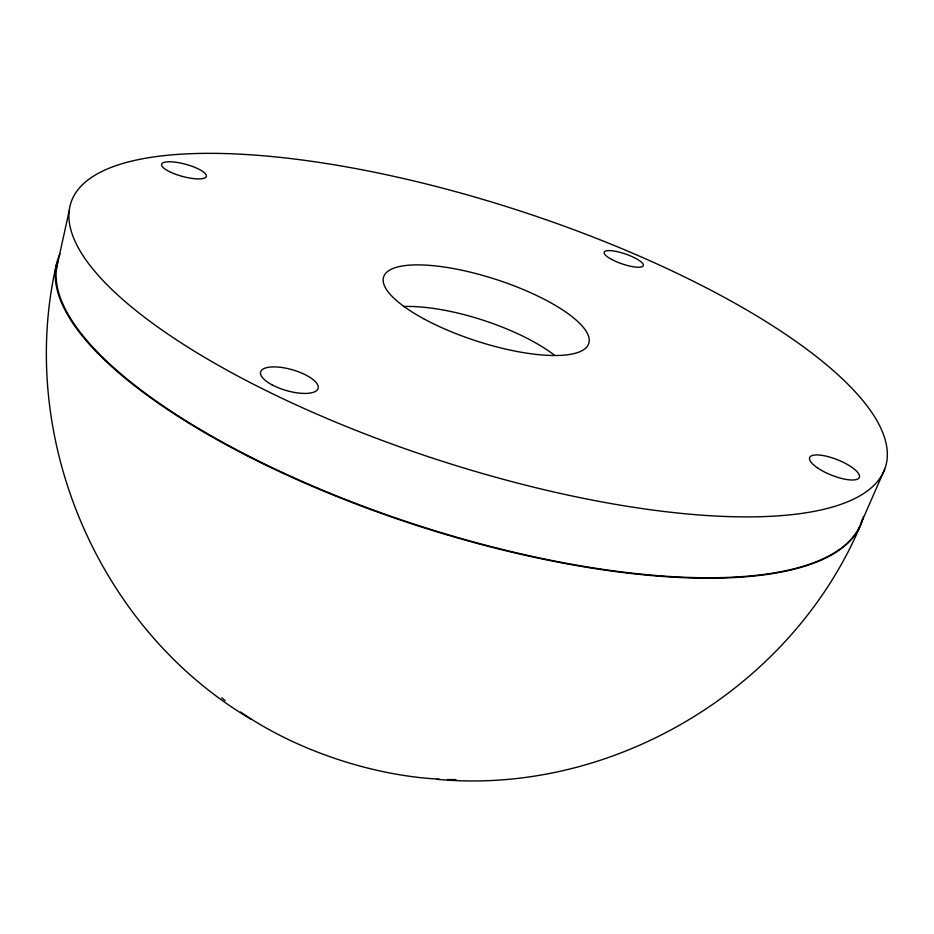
<?xml version="1.0" encoding="UTF-8"?>
<svg xmlns="http://www.w3.org/2000/svg" width="934" height="934" viewBox="0 0 934 934"><rect width="100%" height="100%" fill="white"/><g stroke="black" fill="none" stroke-linecap="round" stroke-linejoin="round"><path stroke-width="1.4" d="M56.274 264.987C16.765 437.556 98.117 629.037 250.779 719.052M56.425 268.922L69.128 211.014M861.125 523.122L884.685 469.288A428.192 131.064 18 0 0 315.097 161.804A428.192 131.064 18 0 0 234.539 374.289A428.192 131.064 18 0 0 884.685 469.288M859.619 527.43C789.977 689.315 612.552 795.698 436.914 779.306M862.467 519.082A422.437 141.583 18 0 1 422.612 526.858A422.437 141.583 18 0 1 57.721 262.127M403.476 306.492A106.721 34.406 18 0 1 554.784 355.434M863.425 516.537A422.962 141.805 18 0 1 414.112 524.604A422.962 141.805 18 0 1 59.939 253.99M456.014 779.621A208.854 101.654 18 0 1 447.491 779.505M439.097 779.166A208.854 101.654 18 0 1 240.598 712.035M225.082 700.535A208.854 101.654 18 0 1 221.732 697.826M423.557 318.681A107.83 32.293 18 0 0 588.362 344.518A107.83 32.293 18 0 0 446.662 267.404A107.83 32.293 18 0 0 423.557 318.681M817.88 468.132A26.747 8.254 21.8 0 0 859.011 477.974A26.747 8.254 21.8 0 0 826.59 456.271A26.747 8.254 21.8 0 0 817.88 468.132M171.179 172.451A23.163 6.281 15.2 0 0 206.332 176.456A23.163 6.281 15.2 0 0 174.483 162.072A23.163 6.281 15.2 0 0 171.179 172.451M271.981 384.808A29.888 10.811 16 0 0 318.062 388.602A29.888 10.811 16 0 0 278.157 367.085A29.888 10.811 16 0 0 271.981 384.808M611.677 259.442A20.7 5.23 18.9 0 0 643.187 265.863A20.7 5.23 18.9 0 0 616.242 251.456A20.7 5.23 18.9 0 0 611.677 259.442"/></g></svg>
